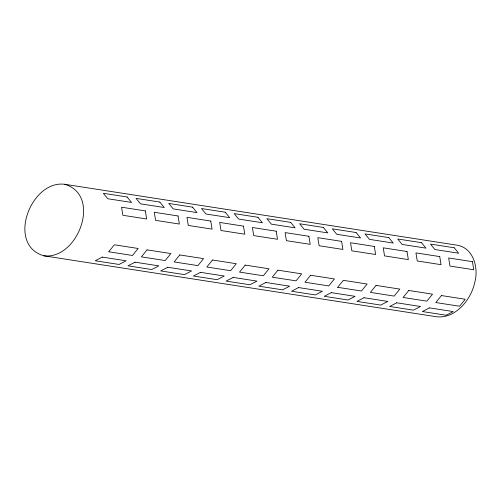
<?xml version="1.0" encoding="UTF-8"?>
<svg xmlns="http://www.w3.org/2000/svg" width="501" height="501" viewBox="0 0 501 501"><rect width="100%" height="100%" fill="white"/><g stroke="black" fill="none" stroke-linecap="round" stroke-linejoin="round"><path stroke-width="0.75" d="M108.704 251.778L114.36 244.782L138.151 248.477L132.496 255.472L109.024 251.828M337.743 287.223L343.329 280.322L367.114 284.017L361.459 291.012L337.668 287.317M64.554 184.262C30.486 180.128 6.256 245.027 43.913 255.817L436.427 316.745C453.255 318.711 467.101 304.007 472.643 289.478A83.736 63.101 -1.2 0 0 475.011 281.449C478.555 267.453 473.301 247.813 457.069 245.189L64.554 184.262C102.21 195.052 77.981 259.95 43.913 255.817M147.069 249.861L141.414 256.856L165.205 260.545L170.86 253.55L147.069 249.861M179.778 254.94L174.123 261.929L197.914 265.624L203.569 258.629L179.778 254.94M212.487 260.013L206.832 267.008L230.623 270.703L236.278 263.708L212.487 260.013M245.196 265.092L239.541 272.087L263.332 275.782L268.987 268.786L245.196 265.092M277.905 270.171L272.25 277.166L296.041 280.854L301.696 273.859L277.905 270.171M310.62 275.249L304.959 282.238L328.75 285.933L334.405 278.938L310.62 275.249M376.038 285.401L370.377 292.396L394.168 296.091L399.823 289.096L376.038 285.401M408.747 290.48L403.092 297.475L426.877 301.164L432.532 294.168L408.747 290.48M441.456 295.559L435.801 302.548L459.586 306.243L465.241 299.247L441.456 295.559M102.342 257.107L95.271 260.77L119.056 264.465L126.127 260.802L102.342 257.107M135.051 262.186L127.98 265.849L151.765 269.544L158.836 265.874L135.051 262.186M167.76 267.258L160.689 270.928L184.474 274.617L191.551 270.953L167.76 267.258M200.469 272.337L193.399 276.001L217.184 279.696L224.26 276.032L200.469 272.337M233.178 277.416L226.108 281.08L249.893 284.775L256.969 281.111L233.178 277.416M265.887 282.495L258.817 286.159L282.602 289.854L289.678 286.184L265.887 282.495M298.596 287.568L291.526 291.238L315.317 294.926L322.387 291.263L298.596 287.568M331.305 292.647L324.235 296.31L348.026 300.005L355.096 296.341L331.305 292.647M364.014 297.726L356.944 301.389L380.735 305.084L387.805 301.42L364.014 297.726M396.723 302.804L389.653 306.468L413.444 310.163L420.514 306.493L396.723 302.804M429.432 307.877L422.362 311.547L446.153 315.235L453.223 311.572L429.432 307.877M127.129 196.987L103.338 193.298L107.784 198.747L131.569 202.442L127.129 196.987M159.838 202.066L136.047 198.377L140.493 203.826L164.278 207.52L159.838 202.066M192.547 207.145L168.756 203.45L173.202 208.904L196.987 212.599L192.547 207.145M225.256 212.224L201.465 208.529L205.911 213.983L229.696 217.672L225.256 212.224M257.965 217.296L234.174 213.608L238.62 219.056L262.405 222.751L257.965 217.296M290.674 222.375L266.889 218.686L271.329 224.135L295.114 227.83L290.674 222.375M323.383 227.454L299.598 223.759L304.038 229.214L327.829 232.909L323.383 227.454M356.092 232.533L332.307 228.838L336.747 234.293L360.538 237.981L356.092 232.533M388.801 237.606L365.016 233.917L369.456 239.365L393.247 243.06L388.801 237.606M421.51 242.684L397.725 238.996L402.165 244.444L425.956 248.139L421.51 242.684M454.219 247.763L430.434 244.068L434.874 249.523L458.665 253.218L454.219 247.763M145.346 210.896L121.561 207.207L122.87 215.28L146.655 218.975L145.346 210.896M178.055 215.975L154.27 212.28L155.579 220.359L179.371 224.053L178.055 215.975M210.764 221.054L186.979 217.359L188.288 225.437L212.08 229.126L210.764 221.054M243.48 226.133L219.689 222.438L220.997 230.51L244.789 234.205L243.48 226.133M276.189 231.205L252.398 227.517L253.706 235.589L277.498 239.284L276.189 231.205M308.898 236.284L285.107 232.589L286.415 240.668L310.207 244.363L308.898 236.284M341.607 241.363L317.816 237.668L319.124 245.747L342.916 249.435L341.607 241.363M374.316 246.442L350.525 242.747L351.834 250.819L375.625 254.514L374.316 246.442M407.025 251.515L383.234 247.826L384.543 255.898L408.334 259.593L407.025 251.515M439.734 256.593L415.943 252.899L417.252 260.977L441.043 264.672L439.734 256.593M472.443 261.672L448.652 257.977L449.961 266.056L473.752 269.745L472.443 261.672"/></g></svg>
